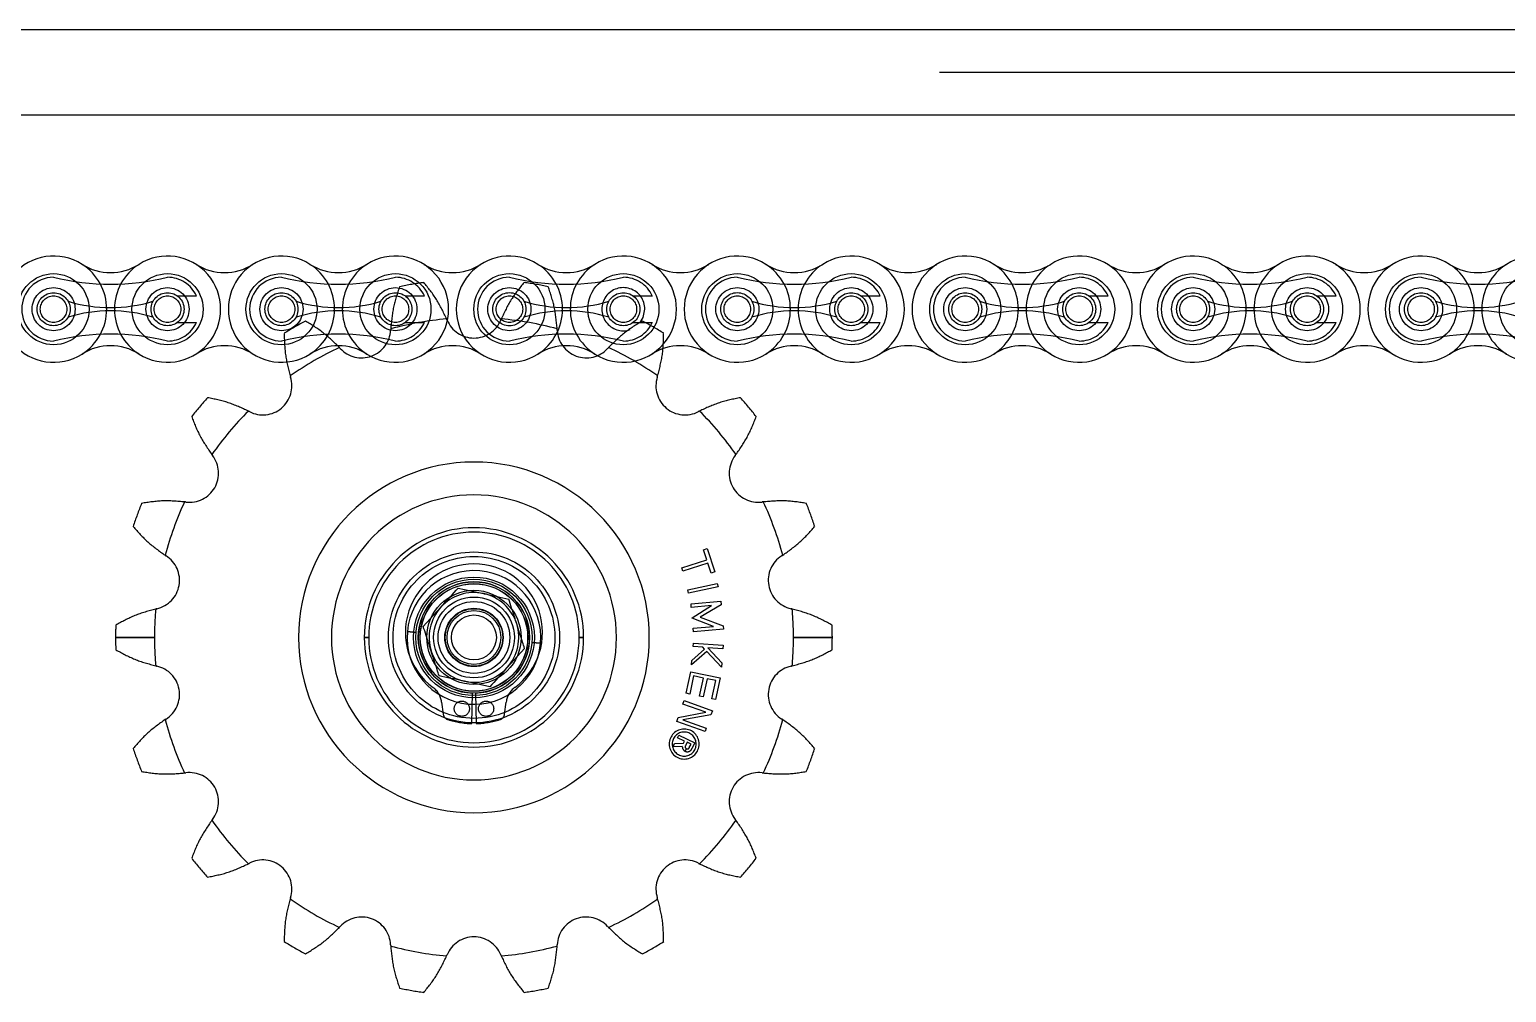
# Model space of a CAD drawing. Header units: metres. Extents: x 0 to 63075, y 0 to 44550.
# Drawn here: x 38433.9 to 38598.5, y 35941 to 36048.3 of the extents above; entities that cross this region are included whole.
import ezdxf

# ---------------------------------------------------------------- set-up
doc = ezdxf.new("R2010")
doc.units = ezdxf.units.M
doc.header["$LTSCALE"] = 75
doc.linetypes.add('HIDDEN2', pattern=[4.7625, 3.175, -1.5875])
for name, color, linetype in [('SDM', 7, 'Continuous'), ('SL4', 4, 'Continuous'), ('ST1', 7, 'HIDDEN2')]:
    doc.layers.add(name, color=color, linetype=linetype)

# ---------------------------------------------------------------- blocks, each defined once
blk = doc.blocks.new('A$C6e6623c1')
at = {"layer": 'SL4'}
for p, q in [((2339.74, 1725.35), (3664.71, 1725.35)), ((3664.71, 1715.82), (2339.74, 1715.82)), ((3000.46, 1663.12), (3003.28, 1662.51)), ((2996.58, 1658.84), (2998.52, 1660.98)), ((3007.87, 1656.4), (3005.93, 1654.26)), ((3003.99, 1652.12), (3001.17, 1652.73))]:
    blk.add_line(p, q, dxfattribs=at)
for radius in [6, 3, 2.5]:
    blk.add_circle((3002.23, 1657.62), radius, dxfattribs=at)
for start, end in [(77.7634, 137.7634), (17.7634, 77.7634), (137.7634, 197.7634), (317.7634, 17.7634), (197.7634, 257.7634), (257.7634, 317.7634)]:
    blk.add_arc((3002.23, 1657.62), 5, start, end, dxfattribs=at)
for points, knots in [([(2998.52, 1660.98), (2998.57, 1661.03), (2999.22, 1661.75), (2999.87, 1662.46), (3000.46, 1663.12)], [0, 0, 0, 0, 0.070201, 1, 1, 1, 1]), ([(3003.28, 1662.51), (3003.35, 1662.49), (3004.3, 1662.29), (3005.24, 1662.08), (3006.11, 1661.89)], [0, 0, 0, 0, 0.0702006, 1, 1, 1, 1]), ([(3006.99, 1659.15), (3006.91, 1659.4), (3006.61, 1660.33), (3006.32, 1661.23), (3006.11, 1661.89)], [0, 0, 0, 0, 0.268634, 1, 1, 1, 1]), ([(2997.46, 1656.09), (2997.38, 1656.34), (2997.09, 1657.28), (2996.79, 1658.18), (2996.58, 1658.84)], [0, 0, 0, 0, 0.268634, 1, 1, 1, 1]), ([(3007.87, 1656.4), (3007.79, 1656.63), (3007.51, 1657.52), (3007.21, 1658.45), (3006.99, 1659.15)], [0, 0, 0, 0, 0.257551, 1, 1, 1, 1]), ([(2998.34, 1653.35), (2998.27, 1653.58), (2997.98, 1654.47), (2997.68, 1655.4), (2997.46, 1656.09)], [0, 0, 0, 0, 0.2575513, 1, 1, 1, 1]), ([(3005.93, 1654.26), (3005.88, 1654.21), (3005.23, 1653.49), (3004.58, 1652.78), (3003.99, 1652.12)], [0, 0, 0, 0, 0.0702006, 1, 1, 1, 1]), ([(3001.17, 1652.73), (3001.1, 1652.75), (3000.15, 1652.95), (2999.21, 1653.16), (2998.34, 1653.35)], [0, 0, 0, 0, 0.070201, 1, 1, 1, 1])]:
    blk.add_open_spline(points, degree=3, knots=knots, dxfattribs=at)
at = {"layer": 'ST1'}
for p, q in [((2339.74, 1720.59), (3664.71, 1720.59)), ((3664.71, 1715.82), (2339.74, 1715.82)), ((2969.18, 1695.67), (2971.31, 1695.67)), ((2994.58, 1695.67), (2996.71, 1695.67)), ((3019.98, 1695.67), (3022.11, 1695.67)), ((3045.38, 1695.67), (3047.51, 1695.67)), ((3070.78, 1695.67), (3072.91, 1695.67)), ((3096.18, 1695.67), (3098.31, 1695.67)), ((2969.18, 1692.71), (2971.31, 1692.71)), ((2994.58, 1692.71), (2996.71, 1692.71)), ((3019.98, 1692.71), (3022.11, 1692.71)), ((3045.38, 1692.71), (3047.51, 1692.71)), ((3070.78, 1692.71), (3072.91, 1692.71)), ((3096.18, 1692.71), (3098.31, 1692.71)), ((3027.82, 1667.39), (3028.21, 1667.52)), ((3028.18, 1666.28), (3027.82, 1667.39)), ((3028.21, 1667.52), (3029.06, 1664.92)), ((3025.39, 1665.37), (3028.18, 1666.28)), ((3028.31, 1665.9), (3025.52, 1664.99)), ((3028.67, 1664.79), (3028.31, 1665.9)), ((3025.52, 1664.99), (3025.39, 1665.37)), ((3029.06, 1664.92), (3028.67, 1664.79)), ((3026.07, 1662.94), (3029.34, 1663.64)), ((3026.15, 1662.54), (3026.07, 1662.94)), ((3029.43, 1663.24), (3026.15, 1662.54)), ((3029.34, 1663.64), (3029.43, 1663.24)), ((3026.42, 1661.36), (3029.75, 1661.65)), ((3026.45, 1660.96), (3026.42, 1661.36)), ((3028.72, 1661.16), (3026.45, 1660.96)), ((3026.56, 1659.82), (3028.72, 1661.16)), ((3029.79, 1661.25), (3027.44, 1659.87)), ((3029.75, 1661.65), (3029.79, 1661.25)), ((3026.56, 1659.77), (3026.56, 1659.82)), ((3028.92, 1658.84), (3026.56, 1659.77)), ((3027.44, 1659.87), (3029.99, 1658.93)), ((2966.62, 1657.62), (2962.29, 1657.62)), ((2962.29, 1657.62), (2966.62, 1657.62)), ((2962.29, 1657.62), (2966.62, 1657.62)), ((2966.62, 1657.62), (2962.29, 1657.62)), ((2990.01, 1657.62), (2990.5, 1657.62)), ((2990.5, 1657.62), (2990.01, 1657.62)), ((2990.5, 1657.62), (2990.01, 1657.62)), ((2990.01, 1657.62), (2990.5, 1657.62)), ((2995.77, 1658.18), (2994.8, 1658.27)), ((2994.8, 1658.27), (2995.77, 1658.18)), ((2994.8, 1658.27), (2995.77, 1658.18)), ((2995.77, 1658.18), (2994.8, 1658.27)), ((3013.95, 1657.62), (3014.44, 1657.62)), ((3014.44, 1657.62), (3013.95, 1657.62)), ((3014.44, 1657.62), (3013.95, 1657.62)), ((3013.95, 1657.62), (3014.44, 1657.62)), ((3026.66, 1658.64), (3028.92, 1658.84)), ((3026.7, 1658.24), (3026.66, 1658.64)), ((3030.03, 1658.54), (3026.7, 1658.24)), ((3029.99, 1658.93), (3030.03, 1658.54)), ((3042.17, 1657.62), (3037.83, 1657.62)), ((3037.83, 1657.62), (3042.17, 1657.62)), ((3037.83, 1657.62), (3042.17, 1657.62)), ((3042.17, 1657.62), (3037.83, 1657.62)), ((3009.65, 1656.97), (3008.68, 1657.06)), ((3008.68, 1657.06), (3009.65, 1656.97)), ((3008.68, 1657.06), (3009.65, 1656.97)), ((3009.65, 1656.97), (3008.68, 1657.06)), ((3028.17, 1656.07), (3026.49, 1654.55)), ((3026.53, 1655.05), (3027.93, 1656.32)), ((3026.65, 1656.6), (3026.68, 1657)), ((3027.74, 1656.52), (3026.65, 1656.6)), ((3026.68, 1657), (3030.01, 1656.75)), ((3027.93, 1656.32), (3027.74, 1656.52)), ((3029.83, 1654.3), (3028.17, 1656.07)), ((3028.28, 1656.48), (3029.87, 1654.8)), ((3029.98, 1656.35), (3028.28, 1656.48)), ((3030.01, 1656.75), (3029.98, 1656.35)), ((3026.49, 1654.55), (3026.53, 1655.05)), ((3029.87, 1654.8), (3029.83, 1654.3)), ((3025.88, 1651.4), (3026.39, 1653.8)), ((3026.71, 1653.33), (3026.28, 1651.31)), ((3026.39, 1653.8), (3029.66, 1653.12)), ((3027.8, 1653.09), (3026.71, 1653.33)), ((3027.38, 1651.08), (3027.8, 1653.09)), ((3028.21, 1653.01), (3027.78, 1651)), ((3029.18, 1652.81), (3028.21, 1653.01)), ((3028.75, 1650.79), (3029.18, 1652.81)), ((3029.66, 1653.12), (3029.16, 1650.71)), ((3001.98, 1648.02), (3002.06, 1651.42)), ((3002.39, 1651.42), (3002.48, 1648.02)), ((3026.28, 1651.31), (3025.88, 1651.4)), ((3027.78, 1651), (3027.38, 1651.08)), ((2998.63, 1650.42), (2998.8, 1649.09)), ((3005.65, 1649.09), (3005.82, 1650.42)), ((3024.98, 1648.69), (3028.06, 1649.29)), ((3025.52, 1650.2), (3025.65, 1650.58)), ((3028.06, 1649.29), (3025.52, 1650.2)), ((3025.65, 1650.58), (3028.8, 1649.45)), ((3028.8, 1649.45), (3028.64, 1649.01)), ((3029.16, 1650.71), (3028.75, 1650.79)), ((3024.83, 1648.26), (3024.98, 1648.69)), ((3027.98, 1647.14), (3024.83, 1648.26)), ((3028.64, 1649.01), (3025.5, 1648.45)), ((3025.5, 1648.45), (3028.11, 1647.52)), ((3024.93, 1646.43), (3025.07, 1646.73)), ((3025.69, 1646.07), (3024.93, 1646.43)), ((3025.07, 1646.73), (3026.84, 1645.89)), ((3025.57, 1645.83), (3025.69, 1646.07)), ((3028.11, 1647.52), (3027.98, 1647.14)), ((3024.42, 1645.45), (3024.59, 1645.81)), ((3025.45, 1645.47), (3024.42, 1645.45)), ((3024.59, 1645.81), (3025.57, 1645.83)), ((3025.9, 1645.23), (3025.77, 1644.94)), ((3025.78, 1644.94), (3025.91, 1645.22)), ((3025.98, 1645.95), (3025.79, 1645.55)), ((3026.42, 1645.74), (3025.98, 1645.95)), ((3026.23, 1645.35), (3026.42, 1645.74)), ((3026.84, 1645.89), (3026.53, 1645.24))]:
    blk.add_line(p, q, dxfattribs=at)
at = {"layer": 'ST1', "flags": 128}
blk.add_lwpolyline([(3020.77, 1692.72), (3021.09, 1693.27), (3021.27, 1694.19)], dxfattribs=at)
at = {"layer": 'ST1'}
for centre, radius in [((2955.38, 1694.19), 3.96), ((2968.08, 1694.19), 3.96), ((2980.78, 1694.19), 3.96), ((2993.48, 1694.19), 3.96), ((3006.18, 1694.19), 3.96), ((3018.88, 1694.19), 3.96), ((3031.58, 1694.19), 3.96), ((3044.28, 1694.19), 3.96), ((3056.98, 1694.19), 3.96), ((3069.68, 1694.19), 3.96), ((3082.38, 1694.19), 3.96), ((3095.08, 1694.19), 3.96), ((3107.78, 1694.19), 3.96), ((3120.48, 1694.19), 3.96), ((2955.38, 1694.19), 2.4), ((2955.38, 1694.19), 1.84), ((2955.38, 1694.19), 1.48), ((2968.08, 1694.19), 2.4), ((2968.08, 1694.19), 1.84), ((2968.08, 1694.19), 1.48), ((2980.78, 1694.19), 2.4), ((2980.78, 1694.19), 1.84), ((2980.78, 1694.19), 1.48), ((2993.48, 1694.19), 2.4), ((2993.48, 1694.19), 1.84), ((2993.48, 1694.19), 1.48), ((3006.18, 1694.19), 2.4), ((3006.18, 1694.19), 1.85), ((3006.18, 1694.19), 1.48), ((3018.88, 1694.19), 1.84), ((3018.88, 1694.19), 1.48), ((3031.58, 1694.19), 2.4), ((3031.58, 1694.19), 1.85), ((3031.58, 1694.19), 1.48), ((3044.28, 1694.19), 2.4), ((3044.28, 1694.19), 1.84), ((3044.28, 1694.19), 1.48), ((3056.98, 1694.19), 2.4), ((3056.98, 1694.19), 1.84), ((3056.98, 1694.19), 1.48), ((3069.68, 1694.19), 2.4), ((3069.68, 1694.19), 1.84), ((3069.68, 1694.19), 1.48), ((3082.38, 1694.19), 2.4), ((3082.38, 1694.19), 1.84), ((3082.38, 1694.19), 1.48), ((3095.08, 1694.19), 2.4), ((3095.08, 1694.19), 1.84), ((3095.08, 1694.19), 1.48), ((3107.78, 1694.19), 2.4), ((3107.78, 1694.19), 1.84), ((3107.78, 1694.19), 1.48), ((3002.23, 1657.62), 9.53), ((3002.23, 1657.62), 9.02), ((3002.23, 1657.62), 6.73), ((3002.23, 1657.62), 6.73), ((3002.23, 1657.62), 6.48), ((3002.23, 1657.62), 6.2), ((3002.23, 1657.62), 5.98), ((3002.23, 1657.62), 5.25), ((3002.23, 1657.62), 5.25), ((3002.23, 1657.62), 4.5), ((3002.23, 1657.62), 4), ((3002.23, 1657.62), 3.25), ((3002.23, 1657.62), 3.25), ((3002.23, 1657.62), 3.2), ((3000.88, 1649.68), 0.85), ((3003.58, 1649.68), 0.85)]:
    blk.add_circle(centre, radius, dxfattribs=at)
for centre, radius, start, end in [((2955.38, 1694.19), 5.92, 57.5667, 302.4333), ((2961.73, 1704.18), 5.92, 237.5667, 302.4333), ((2955.38, 1694.19), 5.92, 302.4332, 57.5668), ((2968.08, 1694.19), 5.92, 122.4332, 237.5668), ((2968.08, 1694.19), 5.92, 237.5667, 122.4333), ((2974.43, 1704.18), 5.92, 237.5667, 302.4333), ((2980.78, 1694.19), 5.92, 57.5667, 302.4333), ((2987.13, 1704.18), 5.92, 237.5667, 302.4333), ((2980.78, 1694.19), 5.92, 302.4332, 57.5668), ((2993.48, 1694.19), 5.92, 122.4332, 237.5668), ((2993.48, 1694.19), 5.92, 237.5667, 122.4333), ((2999.83, 1704.18), 5.92, 237.5667, 302.4333), ((3006.18, 1694.19), 5.92, 57.5667, 302.4333), ((3012.53, 1704.18), 5.92, 237.5667, 302.4333), ((3006.18, 1694.19), 5.92, 302.4332, 57.5668), ((3018.88, 1694.19), 5.92, 122.4332, 237.5668), ((3018.88, 1694.19), 5.92, 237.5667, 122.4333), ((3025.23, 1704.18), 5.92, 237.5667, 302.4333), ((3031.58, 1694.19), 5.92, 57.5667, 302.4333), ((3037.93, 1704.18), 5.92, 237.5667, 302.4333), ((3031.58, 1694.19), 5.92, 302.4332, 57.5668), ((3044.28, 1694.19), 5.92, 122.4332, 237.5668), ((3044.28, 1694.19), 5.92, 237.5667, 122.4333), ((3050.63, 1704.18), 5.92, 237.5667, 302.4333), ((3056.98, 1694.19), 5.92, 57.5667, 302.4333), ((3063.33, 1704.18), 5.92, 237.5667, 302.4333), ((3056.98, 1694.19), 5.92, 302.4332, 57.5668), ((3069.68, 1694.19), 5.92, 122.4332, 237.5668), ((3069.68, 1694.19), 5.92, 237.5667, 122.4333), ((3076.03, 1704.18), 5.92, 237.5667, 302.4333), ((3082.38, 1694.19), 5.92, 57.5667, 302.4333), ((3088.73, 1704.18), 5.92, 237.5667, 302.4333), ((3082.38, 1694.19), 5.92, 302.4332, 57.5668), ((3095.08, 1694.19), 5.92, 122.4332, 237.5668), ((3095.08, 1694.19), 5.92, 237.5667, 122.4333), ((3101.43, 1704.18), 5.92, 237.5667, 302.4333), ((3107.78, 1694.19), 5.92, 57.5667, 302.4333), ((3114.13, 1704.18), 5.92, 237.5667, 302.4333), ((3107.78, 1694.19), 5.92, 302.4332, 57.5668), ((3120.48, 1694.19), 5.92, 122.4332, 237.5668), ((3120.48, 1694.19), 5.92, 237.5667, 122.4333), ((2955.38, 1694.19), 3.55, 90, 270), ((2961.73, 1723.29), 26.32, 256.0401, 283.9599), ((2968.08, 1694.19), 3.55, 24.5534, 90), ((2980.78, 1694.19), 3.55, 90, 270), ((2987.13, 1723.29), 26.32, 256.0401, 283.9599), ((2993.48, 1694.19), 3.55, 24.5534, 90), ((3002.23, 1657.62), 39.94, 98.032, 101.968), ((3006.18, 1694.19), 3.55, 90, 270), ((3012.53, 1723.29), 26.32, 256.0401, 283.9599), ((3002.23, 1657.62), 39.94, 78.032, 81.968), ((3018.88, 1694.19), 3.55, 24.5534, 90), ((3031.58, 1694.19), 3.55, 90, 270), ((3037.93, 1723.29), 26.32, 256.0401, 283.9599), ((3044.28, 1694.19), 3.55, 24.5534, 90), ((3056.98, 1694.19), 3.55, 90, 270), ((3063.33, 1723.29), 26.32, 256.0401, 283.9599), ((3069.68, 1694.19), 3.55, 24.5534, 90), ((3082.38, 1694.19), 3.55, 90, 270), ((3088.73, 1723.29), 26.32, 256.0401, 283.9599), ((3095.08, 1694.19), 3.55, 24.5534, 90), ((3107.78, 1694.19), 3.55, 90, 270), ((3114.13, 1723.29), 26.32, 256.0401, 283.9599), ((3018.88, 1694.19), 2.4, 0, 288.1732), ((2961.73, 1710.54), 16.17, 252.993, 287.007), ((2961.73, 1677.84), 16.17, 72.993, 107.007), ((2987.13, 1710.54), 16.17, 252.993, 287.007), ((2987.13, 1677.84), 16.17, 72.993, 107.007), ((3012.53, 1710.54), 16.17, 252.993, 287.007), ((3012.53, 1677.84), 16.17, 72.993, 107.007), ((3037.93, 1710.54), 16.17, 252.993, 287.007), ((3037.93, 1677.84), 16.17, 72.993, 107.007), ((3063.33, 1710.54), 16.17, 252.993, 287.007), ((3063.33, 1677.84), 16.17, 72.993, 107.007), ((3088.73, 1710.54), 16.17, 252.993, 287.007), ((3088.73, 1677.84), 16.17, 72.993, 107.007), ((3114.13, 1710.54), 16.17, 252.993, 287.007), ((3114.13, 1677.84), 16.17, 72.993, 107.007), ((2968.08, 1694.19), 3.55, 270, 335.4466), ((3002.23, 1657.62), 39.94, 118.032, 121.968), ((3002.23, 1657.62), 35.61, 94.9007, 105.0993), ((3002.23, 1657.62), 35.61, 94.9007, 105.0993), ((3002.23, 1657.62), 35.61, 94.9007, 105.0993), ((3002.23, 1657.62), 35.61, 94.9007, 105.0993), ((2993.48, 1694.19), 3.55, 270, 335.4466), ((2985.01, 1687.09), 15.39, 22.5, 22.9823), ((3002.23, 1694.22), 3.24, 202.5, 337.5), ((3019.44, 1687.09), 15.39, 157.0177, 157.5), ((3002.23, 1657.62), 35.61, 74.9007, 85.0993), ((3002.23, 1657.62), 35.61, 74.9007, 85.0993), ((3002.23, 1657.62), 35.61, 74.9007, 85.0993), ((3002.23, 1657.62), 35.61, 74.9007, 85.0993), ((3018.88, 1694.19), 3.55, 270, 335.4466), ((3002.23, 1657.62), 39.94, 58.032, 61.968), ((3044.28, 1694.19), 3.55, 270, 335.4466), ((3069.68, 1694.19), 3.55, 270, 335.4466), ((3095.08, 1694.19), 3.55, 270, 335.4466), ((2961.73, 1665.09), 26.32, 76.0401, 103.9599), ((2987.13, 1665.09), 26.32, 76.0401, 103.9599), ((2989.71, 1692.01), 3.24, 222.5, 357.5), ((3008.32, 1691.2), 15.39, 177.0177, 177.5), ((3012.53, 1665.09), 26.32, 76.0401, 103.9599), ((2996.13, 1691.2), 15.39, 2.5, 2.9823), ((3014.74, 1692.01), 3.24, 182.5, 317.5), ((3037.93, 1665.09), 26.32, 76.0401, 103.9599), ((3063.33, 1665.09), 26.32, 76.0401, 103.9599), ((3088.73, 1665.09), 26.32, 76.0401, 103.9599), ((3114.13, 1665.09), 26.32, 76.0401, 103.9599), ((2961.73, 1684.2), 5.92, 57.5667, 122.4333), ((2974.43, 1684.2), 5.92, 57.5667, 122.4333), ((3002.23, 1657.62), 35.61, 114.9007, 125.0993), ((3002.23, 1657.62), 35.61, 114.9007, 125.0993), ((3002.23, 1657.62), 35.61, 114.9007, 125.0993), ((3002.23, 1657.62), 35.61, 114.9007, 125.0993), ((2987.13, 1684.2), 5.92, 57.5667, 122.4333), ((2975.97, 1679.42), 15.39, 42.5, 42.9823), ((2999.83, 1684.2), 5.92, 57.5667, 122.4333), ((3012.53, 1684.2), 5.92, 57.5667, 122.4333), ((3028.48, 1679.42), 15.39, 137.0177, 137.5), ((3002.23, 1657.62), 35.61, 54.9007, 65.0993), ((3002.23, 1657.62), 35.61, 54.9007, 65.0993), ((3002.23, 1657.62), 35.61, 54.9007, 65.0993), ((3002.23, 1657.62), 35.61, 54.9007, 65.0993), ((3025.23, 1684.2), 5.92, 57.5667, 122.4333), ((3037.93, 1684.2), 5.92, 57.5667, 122.4333), ((3050.63, 1684.2), 5.92, 57.5667, 122.4333), ((3063.33, 1684.2), 5.92, 57.5667, 122.4333), ((3076.03, 1684.2), 5.92, 57.5667, 122.4333), ((3088.73, 1684.2), 5.92, 57.5667, 122.4333), ((3101.43, 1684.2), 5.92, 57.5667, 122.4333), ((3114.13, 1684.2), 5.92, 57.5667, 122.4333), ((2978.7, 1685.65), 3.24, 242.5, 17.5), ((2996.47, 1691.26), 15.39, 197.0177, 197.5), ((3025.75, 1685.65), 3.24, 162.5, 297.5), ((3007.98, 1691.26), 15.39, 342.5, 342.9823), ((3002.23, 1657.62), 39.94, 138.032, 141.968), ((3002.23, 1657.62), 39.94, 38.032, 41.968), ((3002.23, 1657.62), 35.61, 134.9007, 145.0993), ((3002.23, 1657.62), 35.61, 134.9007, 145.0993), ((3002.23, 1657.62), 35.61, 134.9007, 145.0993), ((3002.23, 1657.62), 35.61, 134.9007, 145.0993), ((2970.1, 1669.13), 15.39, 62.5, 62.9823), ((3034.35, 1669.13), 15.39, 117.0177, 117.5), ((3002.23, 1657.62), 35.61, 34.9007, 45.0993), ((3002.23, 1657.62), 35.61, 34.9007, 45.0993), ((3002.23, 1657.62), 35.61, 34.9007, 45.0993), ((3002.23, 1657.62), 35.61, 34.9007, 45.0993), ((2970.53, 1675.92), 3.24, 262.5, 37.5), ((2985.31, 1687.26), 15.39, 217.0177, 217.5), ((3033.92, 1675.92), 3.24, 142.5, 277.5), ((3019.14, 1687.26), 15.39, 322.5, 322.9823), ((3002.23, 1657.62), 19.54, 0, 180), ((3002.23, 1657.62), 39.94, 158.032, 161.968), ((3002.23, 1657.62), 35.61, 154.9007, 165.0993), ((3002.23, 1657.62), 35.61, 154.9007, 165.0993), ((3002.23, 1657.62), 35.61, 154.9007, 165.0993), ((3002.23, 1657.62), 35.61, 154.9007, 165.0993), ((2968.1, 1657.45), 15.39, 82.5, 82.9823), ((3002.23, 1657.62), 15.88, 0, 180), ((3036.35, 1657.45), 15.39, 97.0177, 97.5), ((3002.23, 1657.62), 35.61, 14.9007, 25.0993), ((3002.23, 1657.62), 35.61, 14.9007, 25.0993), ((3002.23, 1657.62), 35.61, 14.9007, 25.0993), ((3002.23, 1657.62), 35.61, 14.9007, 25.0993), ((3002.23, 1657.62), 39.94, 18.032, 21.968), ((3002.23, 1657.62), 12.22, 0, 180), ((3002.23, 1657.62), 11.73, 0, 180), ((3002.23, 1657.62), 11.73, 0, 180), ((3002.23, 1657.62), 11.73, 0, 180), ((3002.23, 1657.62), 11.73, 0, 180), ((2966.18, 1663.98), 3.24, 282.5, 57.5), ((2976.19, 1679.69), 15.39, 237.0177, 237.5), ((3002.23, 1658.18), 7.64, 306.5065, 233.4935), ((3038.27, 1663.98), 3.24, 122.5, 257.5), ((3028.26, 1679.69), 15.39, 302.5, 302.9823), ((3002.23, 1657.62), 7.45, 355, 175), ((3002.23, 1657.62), 7.45, 355, 175), ((3002.23, 1657.62), 7.45, 355, 175), ((3002.23, 1657.62), 7.45, 355, 175), ((3002.23, 1657.62), 6.2, 271.4922, 268.5078), ((2970.22, 1645.79), 15.39, 102.5, 102.9823), ((3034.23, 1645.79), 15.39, 77.0177, 77.5), ((3002.23, 1657.62), 35.61, 174.9007, 180), ((3002.23, 1657.62), 35.61, 174.9007, 180), ((3002.23, 1657.62), 35.61, 174.9007, 180), ((3002.23, 1657.62), 35.61, 174.9007, 180), ((3002.23, 1657.62), 35.61, 0, 5.0993), ((3002.23, 1657.62), 35.61, 0, 5.0993), ((3002.23, 1657.62), 35.61, 0, 5.0993), ((3002.23, 1657.62), 35.61, 0, 5.0993), ((3002.23, 1657.62), 39.94, 178.032, 180), ((3002.23, 1657.62), 39.94, 180, 181.968), ((3002.23, 1657.62), 35.61, 180, 185.0993), ((3002.23, 1657.62), 35.61, 180, 185.0993), ((3002.23, 1657.62), 35.61, 180, 185.0993), ((3002.23, 1657.62), 35.61, 180, 185.0993), ((3002.23, 1657.62), 19.54, 180, 0), ((3002.23, 1657.62), 15.88, 180, 0), ((3002.23, 1657.62), 12.22, 180, 0), ((3002.23, 1657.62), 11.73, 180, 0), ((3002.23, 1657.62), 11.73, 180, 0), ((3002.23, 1657.62), 11.73, 180, 0), ((3002.23, 1657.62), 11.73, 180, 0), ((3002.23, 1657.62), 7.45, 175, 355), ((3002.23, 1657.62), 7.45, 175, 355), ((3002.23, 1657.62), 7.45, 175, 355), ((3002.23, 1657.62), 7.45, 175, 355), ((3002.23, 1657.62), 35.61, 354.9007, 0), ((3002.23, 1657.62), 35.61, 354.9007, 0), ((3002.23, 1657.62), 35.61, 354.9007, 0), ((3002.23, 1657.62), 35.61, 354.9007, 0), ((3002.23, 1657.62), 39.94, 0, 1.968), ((3002.23, 1657.62), 39.94, 358.032, 0), ((2970.22, 1669.45), 15.39, 257.0177, 257.5), ((2966.18, 1651.26), 3.24, 302.5, 77.5), ((3038.27, 1651.26), 3.24, 102.5, 237.5), ((3034.23, 1669.45), 15.39, 282.5, 282.9823), ((2996.25, 1650.11), 2.4, 7.5, 53.4935), ((3008.2, 1650.11), 2.4, 126.5065, 172.5), ((2976.19, 1635.55), 15.39, 122.5, 122.9823), ((3002.23, 1657.62), 35.61, 194.9007, 205.0993), ((3002.23, 1657.62), 35.61, 194.9007, 205.0993), ((3002.23, 1657.62), 35.61, 194.9007, 205.0993), ((3002.23, 1657.62), 35.61, 194.9007, 205.0993), ((2999.55, 1649.18), 0.75, 187.5, 252.3902), ((3002.23, 1657.62), 9.6, 252.3902, 268.5078), ((3002.23, 1657.62), 9.6, 271.4922, 287.6098), ((3004.9, 1649.18), 0.75, 287.6098, 352.5), ((3002.23, 1657.62), 35.61, 334.9007, 345.0993), ((3002.23, 1657.62), 35.61, 334.9007, 345.0993), ((3002.23, 1657.62), 35.61, 334.9007, 345.0993), ((3002.23, 1657.62), 35.61, 334.9007, 345.0993), ((3028.26, 1635.55), 15.39, 57.0177, 57.5), ((3025.66, 1645.74), 1.67, 90, 270), ((3025.66, 1645.74), 1.34, 90, 270), ((3025.66, 1645.74), 1.67, 270, 90), ((3025.66, 1645.74), 1.34, 270, 90), ((3002.23, 1657.62), 39.94, 198.032, 201.968), ((3026.01, 1645.44), 0.558, 177.3805, 244.2298), ((3026.01, 1645.44), 0.245, 154.6955, 243.6423), ((3026.01, 1645.44), 0.558, 245.1257, 338.0745), ((3026.01, 1645.44), 0.245, 245.6968, 336.0266), ((3002.23, 1657.62), 39.94, 338.032, 341.968), ((2968.1, 1657.79), 15.39, 277.0177, 277.5), ((2970.53, 1639.32), 3.24, 322.5, 97.5), ((3033.92, 1639.32), 3.24, 82.5, 217.5), ((3036.35, 1657.79), 15.39, 262.5, 262.9823), ((2985.31, 1627.98), 15.39, 142.5, 142.9823), ((3002.23, 1657.62), 35.61, 214.9007, 225.0993), ((3002.23, 1657.62), 35.61, 214.9007, 225.0993), ((3002.23, 1657.62), 35.61, 214.9007, 225.0993), ((3002.23, 1657.62), 35.61, 214.9007, 225.0993), ((3002.23, 1657.62), 35.61, 314.9007, 325.0993), ((3002.23, 1657.62), 35.61, 314.9007, 325.0993), ((3002.23, 1657.62), 35.61, 314.9007, 325.0993), ((3002.23, 1657.62), 35.61, 314.9007, 325.0993), ((3019.14, 1627.98), 15.39, 37.0177, 37.5), ((3002.23, 1657.62), 39.94, 218.032, 221.968), ((2978.7, 1629.59), 3.24, 342.5, 117.5), ((3025.75, 1629.59), 3.24, 62.5, 197.5), ((3002.23, 1657.62), 39.94, 318.032, 321.968), ((2970.1, 1646.11), 15.39, 297.0177, 297.5), ((3034.35, 1646.11), 15.39, 242.5, 242.9823), ((2996.47, 1623.98), 15.39, 162.5, 162.9823), ((3002.23, 1657.62), 35.61, 234.9007, 245.0993), ((3002.23, 1657.62), 35.61, 234.9007, 245.0993), ((3002.23, 1657.62), 35.61, 234.9007, 245.0993), ((3002.23, 1657.62), 35.61, 234.9007, 245.0993), ((3002.23, 1657.62), 35.61, 294.9007, 305.0993), ((3002.23, 1657.62), 35.61, 294.9007, 305.0993), ((3002.23, 1657.62), 35.61, 294.9007, 305.0993), ((3002.23, 1657.62), 35.61, 294.9007, 305.0993), ((3007.98, 1623.98), 15.39, 17.0177, 17.5), ((2989.71, 1623.23), 3.24, 2.5, 137.5), ((3014.74, 1623.23), 3.24, 42.5, 177.5), ((2975.97, 1635.82), 15.39, 317.0177, 317.5), ((3028.48, 1635.82), 15.39, 222.5, 222.9823), ((3002.23, 1657.62), 39.94, 238.032, 241.968), ((3008.32, 1624.04), 15.39, 182.5, 182.9823), ((3002.23, 1657.62), 35.61, 254.9007, 265.0993), ((3002.23, 1657.62), 35.61, 254.9007, 265.0993), ((3002.23, 1657.62), 35.61, 254.9007, 265.0993), ((3002.23, 1657.62), 35.61, 254.9007, 265.0993), ((3002.23, 1621.02), 3.24, 22.5, 157.5), ((3002.23, 1657.62), 35.61, 274.9007, 285.0993), ((3002.23, 1657.62), 35.61, 274.9007, 285.0993), ((3002.23, 1657.62), 35.61, 274.9007, 285.0993), ((3002.23, 1657.62), 35.61, 274.9007, 285.0993), ((2996.13, 1624.04), 15.39, 357.0177, 357.5), ((3002.23, 1657.62), 39.94, 298.032, 301.968), ((2985.01, 1628.15), 15.39, 337.0177, 337.5), ((3019.44, 1628.15), 15.39, 202.5, 202.9823), ((3002.23, 1657.62), 39.94, 258.032, 261.968), ((3002.23, 1657.62), 39.94, 278.032, 281.968)]:
    blk.add_arc(centre, radius, start, end, dxfattribs=at)
for points, knots in [([(2999.18, 1693.1), (2998.83, 1693.84), (2998.13, 1695.32), (2997.14, 1696.55), (2996.64, 1697.17)], [0, 0, 0, 0, 0.499419, 1, 1, 1, 1]), ([(3007.81, 1697.17), (3007.31, 1696.55), (3006.32, 1695.32), (3005.62, 1693.84), (3005.27, 1693.1)], [0, 0, 0, 0, 0.500261, 1, 1, 1, 1]), ([(2993.94, 1696.69), (2993.69, 1695.94), (2993.18, 1694.44), (2993.03, 1692.81), (2992.95, 1692)], [0, 0, 0, 0, 0.500133, 1, 1, 1, 1]), ([(3011.5, 1692), (3011.42, 1692.81), (3011.27, 1694.44), (3010.76, 1695.94), (3010.51, 1696.69)], [0, 0, 0, 0, 0.499098, 1, 1, 1, 1]), ([(2987.23, 1689.92), (2986.65, 1690.49), (2985.48, 1691.64), (2984.13, 1692.46), (2983.45, 1692.87)], [0, 0, 0, 0, 0.499479, 1, 1, 1, 1]), ([(3021, 1692.87), (3020.32, 1692.46), (3018.97, 1691.64), (3017.8, 1690.49), (3017.22, 1689.92)], [0, 0, 0, 0, 0.500514, 1, 1, 1, 1]), ([(2981.08, 1691.5), (2981.1, 1690.71), (2981.13, 1689.13), (2981.54, 1687.54), (2981.75, 1686.75)], [0, 0, 0, 0, 0.500372, 1, 1, 1, 1]), ([(3022.7, 1686.75), (3022.91, 1687.54), (3023.32, 1689.13), (3023.35, 1690.71), (3023.37, 1691.5)], [0, 0, 0, 0, 0.499427, 1, 1, 1, 1]), ([(2977.09, 1682.84), (2976.35, 1683.18), (2974.86, 1683.87), (2973.31, 1684.17), (2972.53, 1684.33)], [0, 0, 0, 0, 0.499464, 1, 1, 1, 1]), ([(3031.92, 1684.33), (3031.14, 1684.17), (3029.59, 1683.87), (3028.1, 1683.18), (3027.36, 1682.84)], [0, 0, 0, 0, 0.500529, 1, 1, 1, 1]), ([(2970.77, 1682.23), (2971.05, 1681.49), (2971.63, 1680.01), (2972.56, 1678.67), (2973.02, 1677.99)], [0, 0, 0, 0, 0.500513, 1, 1, 1, 1]), ([(3031.43, 1677.99), (3031.89, 1678.67), (3032.82, 1680.01), (3033.4, 1681.49), (3033.68, 1682.23)], [0, 0, 0, 0, 0.49948, 1, 1, 1, 1]), ([(2969.98, 1672.72), (2969.16, 1672.79), (2967.53, 1672.92), (2965.97, 1672.68), (2965.18, 1672.56)], [0, 0, 0, 0, 0.499124, 1, 1, 1, 1]), ([(3039.27, 1672.56), (3038.48, 1672.68), (3036.92, 1672.92), (3035.29, 1672.79), (3034.47, 1672.72)], [0, 0, 0, 0, 0.500152, 1, 1, 1, 1]), ([(2964.25, 1669.98), (2964.77, 1669.39), (2965.81, 1668.2), (2967.15, 1667.25), (2967.81, 1666.78)], [0, 0, 0, 0, 0.500534, 1, 1, 1, 1]), ([(3036.64, 1666.78), (3037.3, 1667.25), (3038.64, 1668.2), (3039.68, 1669.39), (3040.2, 1669.98)], [0, 0, 0, 0, 0.499459, 1, 1, 1, 1]), ([(2966.76, 1660.78), (2965.97, 1660.57), (2964.39, 1660.13), (2963, 1659.37), (2962.31, 1658.99)], [0, 0, 0, 0, 0.499098, 1, 1, 1, 1]), ([(3042.14, 1658.99), (3041.45, 1659.37), (3040.06, 1660.13), (3038.48, 1660.57), (3037.69, 1660.78)], [0, 0, 0, 0, 0.500133, 1, 1, 1, 1]), ([(2962.31, 1656.25), (2963, 1655.87), (2964.39, 1655.11), (2965.97, 1654.67), (2966.76, 1654.46)], [0, 0, 0, 0, 0.5001332, 1, 1, 1, 1]), ([(3037.69, 1654.46), (3038.48, 1654.67), (3040.06, 1655.11), (3041.45, 1655.87), (3042.14, 1656.25)], [0, 0, 0, 0, 0.499098, 1, 1, 1, 1]), ([(2967.81, 1648.46), (2967.15, 1647.99), (2965.81, 1647.04), (2964.77, 1645.85), (2964.25, 1645.26)], [0, 0, 0, 0, 0.499459, 1, 1, 1, 1]), ([(3040.2, 1645.26), (3039.68, 1645.85), (3038.64, 1647.04), (3037.3, 1647.99), (3036.64, 1648.46)], [0, 0, 0, 0, 0.500533, 1, 1, 1, 1]), ([(2965.18, 1642.68), (2965.97, 1642.56), (2967.53, 1642.32), (2969.16, 1642.45), (2969.98, 1642.52)], [0, 0, 0, 0, 0.500152, 1, 1, 1, 1]), ([(3034.47, 1642.52), (3035.29, 1642.45), (3036.92, 1642.32), (3038.48, 1642.56), (3039.27, 1642.68)], [0, 0, 0, 0, 0.499124, 1, 1, 1, 1]), ([(2973.02, 1637.25), (2972.56, 1636.57), (2971.63, 1635.23), (2971.05, 1633.75), (2970.77, 1633.01)], [0, 0, 0, 0, 0.49948, 1, 1, 1, 1]), ([(3033.68, 1633.01), (3033.4, 1633.75), (3032.82, 1635.23), (3031.89, 1636.57), (3031.43, 1637.25)], [0, 0, 0, 0, 0.500513, 1, 1, 1, 1]), ([(2972.53, 1630.91), (2973.31, 1631.07), (2974.86, 1631.37), (2976.35, 1632.06), (2977.09, 1632.4)], [0, 0, 0, 0, 0.5005288, 1, 1, 1, 1]), ([(3027.36, 1632.4), (3028.1, 1632.06), (3029.59, 1631.37), (3031.14, 1631.07), (3031.92, 1630.91)], [0, 0, 0, 0, 0.499464, 1, 1, 1, 1]), ([(2981.75, 1628.49), (2981.54, 1627.7), (2981.13, 1626.11), (2981.1, 1624.53), (2981.08, 1623.74)], [0, 0, 0, 0, 0.4994271, 1, 1, 1, 1]), ([(3023.37, 1623.74), (3023.35, 1624.53), (3023.32, 1626.11), (3022.91, 1627.7), (3022.7, 1628.49)], [0, 0, 0, 0, 0.500372, 1, 1, 1, 1]), ([(2983.45, 1622.37), (2984.13, 1622.78), (2985.48, 1623.6), (2986.65, 1624.75), (2987.23, 1625.32)], [0, 0, 0, 0, 0.500514, 1, 1, 1, 1]), ([(3017.22, 1625.32), (3017.8, 1624.75), (3018.97, 1623.6), (3020.32, 1622.78), (3021, 1622.37)], [0, 0, 0, 0, 0.499479, 1, 1, 1, 1]), ([(2992.95, 1623.24), (2993.03, 1622.43), (2993.18, 1620.8), (2993.69, 1619.3), (2993.94, 1618.55)], [0, 0, 0, 0, 0.499098, 1, 1, 1, 1]), ([(3010.51, 1618.55), (3010.76, 1619.3), (3011.27, 1620.8), (3011.42, 1622.43), (3011.5, 1623.24)], [0, 0, 0, 0, 0.500133, 1, 1, 1, 1]), ([(2996.64, 1618.07), (2997.14, 1618.69), (2998.13, 1619.92), (2998.83, 1621.4), (2999.18, 1622.14)], [0, 0, 0, 0, 0.500261, 1, 1, 1, 1]), ([(3005.27, 1622.14), (3005.62, 1621.4), (3006.32, 1619.92), (3007.31, 1618.69), (3007.81, 1618.07)], [0, 0, 0, 0, 0.499419, 1, 1, 1, 1])]:
    blk.add_open_spline(points, degree=3, knots=knots, dxfattribs=at)

msp = doc.modelspace()

# ---------------------------------------------------------------- block references
at = {"layer": 'SDM'}
msp.add_blockref('A$C6e6623c1', (35481.24, 34322.92), dxfattribs=at)

doc.saveas('drawing.dxf')
